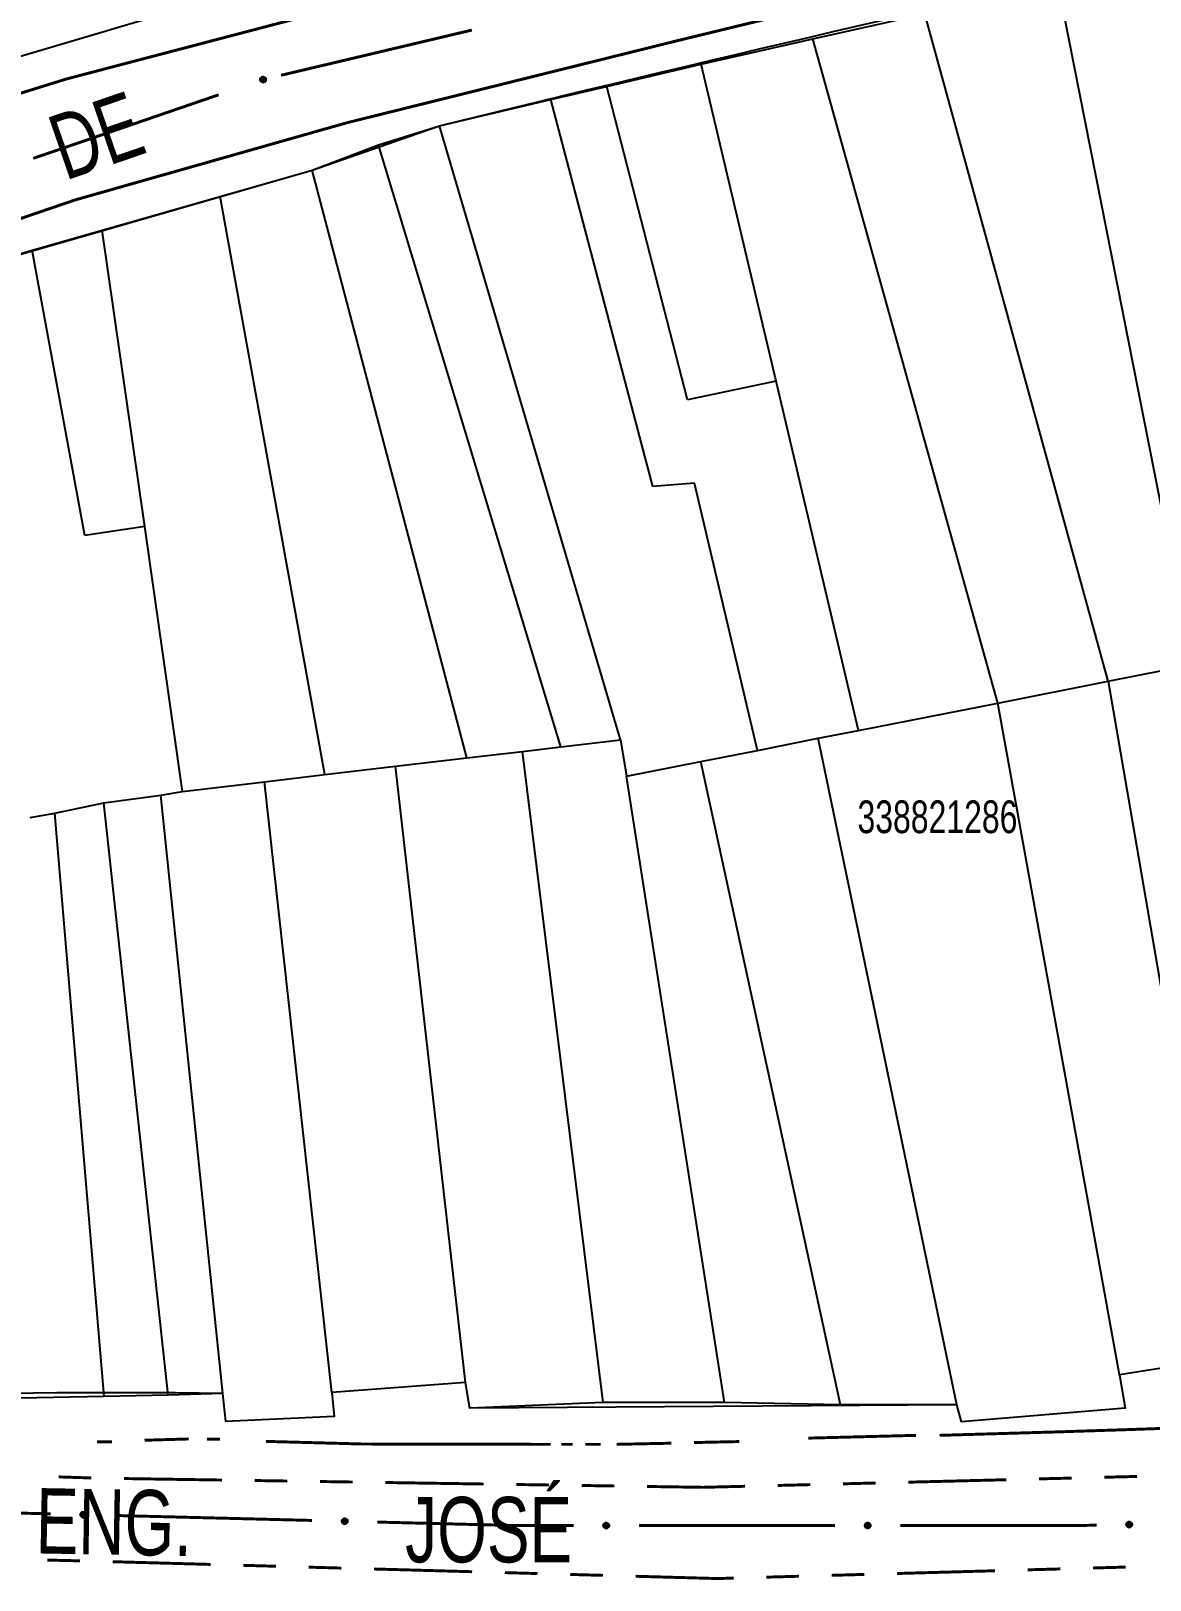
# Model space of a CAD drawing. Extents: x 203614 to 206284, y 4847494 to 4848495.
# Drawn here: x 204475.1 to 204543.6, y 4847703 to 4847797.7 of the extents above; entities that cross this region are included whole.
import ezdxf

# ---------------------------------------------------------------- set-up
doc = ezdxf.new("R2010")
doc.units = 0
doc.header["$LTSCALE"] = 1.5
doc.header["$MEASUREMENT"] = 0
doc.linetypes.add('PHANTOMX2', pattern=[5, 2.5, -0.5, 0.5, -0.5, 0.5, -0.5])
for name, color, linetype in [('CD-MALHA-LOTES', 40, 'CONTINUOUS'), ('CD_TXT_QUADRA', 7, 'CONTINUOUS'), ('HD-VALAS-DRENOS', 170, 'CONTINUOUS'), ('RU-QUADRAS', 210, 'CONTINUOUS'), ('SV-EIXO-RUA-N-PAV', 6, 'CONTINUOUS'), ('SV-EIXO-RUA-PAV', 20, 'CONTINUOUS'), ('SV-RUA-NAO-PAV-S-GUIA-C-GUIA', 7, 'PHANTOMX2'), ('SV-RUA-PAVIM-S-GUIA-C-GUIA', 7, 'CONTINUOUS'), ('SV-TXT-RUA-N-PAV-S-GUIA-C-GUIA', 7, 'CONTINUOUS'), ('SV-TXT-RUA-PAV-S-GUIA-C-GUIA', 7, 'CONTINUOUS')]:
    doc.layers.add(name, color=color, linetype=linetype)
doc.styles.add('ARIAL', font='ARIAL.TTF')

msp = doc.modelspace()

# ---------------------------------------------------------------- linework, layer by layer
at = {"layer": 'CD-MALHA-LOTES', "flags": 128}
for points in [[(204546.16, 4847758.98), (204537.93, 4847800.6)], [(204522.93, 4847797.26), (204529.78, 4847798.78)], [(204541, 4847757.96), (204529.78, 4847798.78)], [(204480.05, 4847797.84), (204470.23, 4847794.94)], [(204516.09, 4847795.7), (204522.93, 4847797.26)], [(204534.25, 4847756.63), (204522.93, 4847797.26)], [(204510.32, 4847794.34), (204516.09, 4847795.7)], [(204520.68, 4847776.32), (204516.09, 4847795.7)], [(204506.9, 4847793.54), (204510.32, 4847794.34)], [(204515.26, 4847775.18), (204510.32, 4847794.34)], [(204500.08, 4847791.93), (204506.9, 4847793.54)], [(204513.14, 4847769.87), (204506.9, 4847793.54)], [(204496.35, 4847790.77), (204500.08, 4847791.93)], [(204511.17, 4847754.38), (204500.08, 4847791.93)], [(204492.3, 4847789.22), (204496.35, 4847790.77)], [(204507.51, 4847753.95), (204496.35, 4847790.77)], [(204486.67, 4847787.61), (204492.3, 4847789.22)], [(204501.76, 4847753.27), (204492.3, 4847789.22)], [(204479.45, 4847785.55), (204486.67, 4847787.61)], [(204493.08, 4847752.25), (204486.67, 4847787.61)], [(204475.17, 4847784.33), (204479.45, 4847785.55)], [(204482.05, 4847767.43), (204479.45, 4847785.55)], [(204469.04, 4847782.58), (204475.17, 4847784.33)], [(204478.39, 4847766.88), (204475.17, 4847784.33)], [(204520.68, 4847776.32), (204515.26, 4847775.18)], [(204525.73, 4847754.95), (204520.68, 4847776.32)], [(204515.69, 4847770.08), (204513.14, 4847769.87)], [(204519.55, 4847753.73), (204515.69, 4847770.08)], [(204482.05, 4847767.43), (204478.39, 4847766.88)], [(204484.37, 4847751.22), (204482.05, 4847767.43)], [(204541, 4847757.96), (204546.16, 4847758.98)], [(204534.25, 4847756.63), (204541, 4847757.96)], [(204541, 4847757.96), (204548.13, 4847716.55)], [(204525.73, 4847754.95), (204534.25, 4847756.63)], [(204541.69, 4847715.53), (204534.25, 4847756.63)], [(204523.26, 4847754.47), (204525.73, 4847754.95)], [(204505.16, 4847753.67), (204507.51, 4847753.95)], [(204507.51, 4847753.95), (204511.17, 4847754.38)], [(204511.17, 4847754.38), (204511.52, 4847752.15)], [(204519.55, 4847753.73), (204523.26, 4847754.47)], [(204531.74, 4847713.69), (204523.26, 4847754.47)], [(204497.39, 4847752.76), (204501.76, 4847753.27)], [(204501.76, 4847753.27), (204505.16, 4847753.67)], [(204510.1, 4847713.83), (204505.16, 4847753.67)], [(204511.52, 4847752.15), (204516.07, 4847753.05)], [(204516.07, 4847753.05), (204519.55, 4847753.73)], [(204524.62, 4847713.69), (204516.07, 4847753.05)], [(204489.38, 4847751.81), (204493.08, 4847752.25)], [(204493.08, 4847752.25), (204497.39, 4847752.76)], [(204501.67, 4847715.07), (204497.39, 4847752.76)], [(204517.53, 4847713.84), (204511.52, 4847752.15)], [(204483.04, 4847750.99), (204484.37, 4847751.22)], [(204484.37, 4847751.22), (204489.38, 4847751.81)], [(204493.5, 4847714.46), (204489.38, 4847751.81)], [(204476.56, 4847749.89), (204479.55, 4847750.52)], [(204479.55, 4847750.52), (204483.04, 4847750.99)], [(204483.49, 4847714.28), (204479.55, 4847750.52)], [(204486.84, 4847714.38), (204483.04, 4847750.99)], [(204475.05, 4847749.63), (204476.56, 4847749.89)], [(204479.58, 4847714.21), (204476.56, 4847749.89)], [(204548.13, 4847716.55), (204541.69, 4847715.53)], [(204501.67, 4847715.07), (204493.5, 4847714.46)], [(204501.95, 4847713.5), (204501.67, 4847715.07)], [(204541.69, 4847715.53), (204542.03, 4847713.5)], [(204479.58, 4847714.21), (204473.39, 4847714.09)], [(204483.49, 4847714.28), (204479.58, 4847714.21)], [(204486.84, 4847714.38), (204483.49, 4847714.28)], [(204487.02, 4847712.68), (204486.84, 4847714.38)], [(204493.5, 4847714.46), (204493.64, 4847712.99)], [(204510.1, 4847713.83), (204501.95, 4847713.5)], [(204517.53, 4847713.84), (204510.1, 4847713.83)], [(204524.62, 4847713.69), (204517.53, 4847713.84)], [(204531.74, 4847713.69), (204524.62, 4847713.69)], [(204532.03, 4847712.65), (204531.74, 4847713.69)], [(204542.03, 4847713.5), (204532.03, 4847712.65)], [(204493.64, 4847712.99), (204487.02, 4847712.68)]]:
    msp.add_lwpolyline(points, dxfattribs=at)
at = {"layer": 'HD-VALAS-DRENOS', "const_width": 0.18, "flags": 128}
for points in [[(204556.94, 4847712.7), (204541.91, 4847712.17), (204537.85, 4847712.04), (204530.68, 4847711.83)], [(204480.05, 4847711.43), (204479.14, 4847711.43)], [(204484.75, 4847711.61), (204482.04, 4847711.53)], [(204486.66, 4847711.6), (204485.87, 4847711.6)], [(204506.89, 4847711.28), (204495.4, 4847711.3), (204489.47, 4847711.46)], [(204508.23, 4847711.28), (204507.55, 4847711.28)], [(204509.94, 4847711.28), (204509.02, 4847711.28)], [(204514.27, 4847711.35), (204510.93, 4847711.28)], [(204518.44, 4847711.45), (204515.66, 4847711.39)], [(204529.25, 4847711.83), (204522.65, 4847711.66)]]:
    msp.add_lwpolyline(points, dxfattribs=at)
at = {"layer": 'RU-QUADRAS', "color": 6, "linetype": 'Continuous'}
msp.add_lwpolyline([(204406.27, 4847798.03), (204412.12, 4847819.08), (204413.99, 4847819.41), (204421.02, 4847852.05), (204422.39, 4847852.15), (204425.07, 4847870.04), (204462.72, 4847874.46), (204462.61, 4847876.13), (204466.32, 4847876.75), (204466.85, 4847874.66), (204503.76, 4847881.41), (204524.02, 4847808.35), (204509.51, 4847804.86), (204509.17, 4847806.47), (204447.43, 4847788.18), (204447.48, 4847785.9, 0.021805122), (204410.15, 4847775.7), (204407.28, 4847781.57)], format="xyb", close=True, dxfattribs=at)
msp.add_lwpolyline([(204548.13, 4847716.55), (204541.69, 4847715.53), (204542.03, 4847713.5), (204532.03, 4847712.65), (204531.74, 4847713.69), (204501.95, 4847713.5), (204501.67, 4847715.07), (204493.5, 4847714.46), (204493.64, 4847712.99), (204487.02, 4847712.68), (204486.84, 4847714.4, 0.02085352), (204440.43, 4847712.99), (204434.7, 4847749.88), (204433.69, 4847749.7), (204428.64, 4847768.29), (204462.97, 4847778.28), (204462.5, 4847780.65), (204492.3, 4847789.22), (204500.08, 4847791.93, -0.012891369), (204596.88, 4847813.15)], format="xyb", dxfattribs=at)
at = {"layer": 'SV-EIXO-RUA-N-PAV', "const_width": 0.18, "flags": 128}
for points in [[(204464.301471, 4847707.328898), (204476.297669, 4847707.026882)], [(204480.296405, 4847706.926329), (204492.29262, 4847706.62496)], [(204496.291359, 4847706.524504), (204504.288836, 4847706.323591)], [(204504.288836, 4847706.323591), (204504.83, 4847706.31)], [(204504.83, 4847706.31), (204508.288665, 4847706.310265)], [(204512.288665, 4847706.310571), (204524.288665, 4847706.31149)], [(204528.288665, 4847706.311796), (204538.288665, 4847706.312562)], [(204538.288665, 4847706.312562), (204538.94, 4847706.31)], [(204538.94, 4847706.31), (204540.288426, 4847706.335124)]]:
    msp.add_lwpolyline(points, dxfattribs=at)
at = {"layer": 'SV-EIXO-RUA-N-PAV', "flags": 128}
for points in [[(204478.156166, 4847707.090212), (204478.191126, 4847707.124414), (204478.228166, 4847707.146661), (204478.2644, 4847707.156324), (204478.298646, 4847707.156514), (204478.333702, 4847707.152763), (204478.368213, 4847707.141182), (204478.403668, 4847707.119845), (204478.438224, 4847707.085016), (204478.45852, 4847707.045574), (204478.469894, 4847707.010557), (204478.472148, 4847706.97486), (204478.467933, 4847706.940865), (204478.454719, 4847706.905415), (204478.432745, 4847706.869696), (204478.396882, 4847706.835796), (204478.360419, 4847706.814235), (204478.325126, 4847706.805809), (204478.289224, 4847706.80377), (204478.253479, 4847706.808029), (204478.219669, 4847706.819591), (204478.183745, 4847706.841781), (204478.150755, 4847706.87762), (204478.128835, 4847706.913742), (204478.119915, 4847706.948907), (204478.118704, 4847706.984299), (204478.122039, 4847707.019506), (204478.132236, 4847707.054681), (204478.156166, 4847707.090212)], [(204494.151119, 4847706.688386), (204494.186079, 4847706.722589), (204494.223119, 4847706.744836), (204494.259354, 4847706.754499), (204494.293599, 4847706.754689), (204494.328656, 4847706.750937), (204494.363166, 4847706.739357), (204494.398621, 4847706.71802), (204494.433177, 4847706.683191), (204494.453473, 4847706.643749), (204494.464848, 4847706.608732), (204494.467102, 4847706.573034), (204494.462887, 4847706.539039), (204494.449672, 4847706.50359), (204494.427698, 4847706.467871), (204494.391836, 4847706.433971), (204494.355373, 4847706.41241), (204494.32008, 4847706.403983), (204494.284177, 4847706.401944), (204494.248433, 4847706.406203), (204494.214623, 4847706.417766), (204494.178699, 4847706.439955), (204494.145708, 4847706.475795), (204494.123789, 4847706.511917), (204494.114869, 4847706.547082), (204494.113657, 4847706.582474), (204494.116993, 4847706.617681), (204494.127189, 4847706.652856), (204494.151119, 4847706.688386)], [(204542.142372, 4847706.479766), (204542.175803, 4847706.515465), (204542.211835, 4847706.53931), (204542.247612, 4847706.550549), (204542.281817, 4847706.552236), (204542.317004, 4847706.550021), (204542.351987, 4847706.539961), (204542.388342, 4847706.520195), (204542.424388, 4847706.486911), (204542.44639, 4847706.448394), (204542.459284, 4847706.413908), (204542.463097, 4847706.378343), (204542.460373, 4847706.344197), (204542.448722, 4847706.308203), (204542.428331, 4847706.271557), (204542.393985, 4847706.236121), (204542.3585, 4847706.212986), (204542.323609, 4847706.203024), (204542.28783, 4847706.199417), (204542.251934, 4847706.202109), (204542.21765, 4847706.212182), (204542.18079, 4847706.232779), (204542.146264, 4847706.267142), (204542.122786, 4847706.30227), (204542.112337, 4847706.337012), (204542.109578, 4847706.372317), (204542.111371, 4847706.407636), (204542.120019, 4847706.443223), (204542.142372, 4847706.479766)], [(204510.144976, 4847706.420488), (204510.179063, 4847706.45556), (204510.215531, 4847706.478733), (204510.251511, 4847706.489306), (204510.285741, 4847706.490358), (204510.320881, 4847706.487491), (204510.355672, 4847706.476784), (204510.391653, 4847706.456346), (204510.427076, 4847706.422399), (204510.448359, 4847706.383481), (204510.460611, 4847706.348762), (204510.463764, 4847706.313132), (204510.460407, 4847706.279042), (204510.44809, 4847706.243271), (204510.427022, 4847706.207009), (204510.392025, 4847706.172216), (204510.356117, 4847706.149744), (204510.321047, 4847706.140431), (204510.285208, 4847706.137488), (204510.249367, 4847706.140846), (204510.215277, 4847706.151553), (204510.178805, 4847706.17283), (204510.144922, 4847706.207828), (204510.1221, 4847706.243386), (204510.112297, 4847706.278315), (204510.110194, 4847706.313665), (204510.112641, 4847706.348945), (204510.121949, 4847706.384366), (204510.144976, 4847706.420488)], [(204526.144976, 4847706.421713), (204526.179063, 4847706.456785), (204526.215531, 4847706.479958), (204526.251511, 4847706.490531), (204526.285741, 4847706.491583), (204526.320881, 4847706.488716), (204526.355672, 4847706.478009), (204526.391653, 4847706.457572), (204526.427076, 4847706.423624), (204526.448359, 4847706.384706), (204526.460611, 4847706.349987), (204526.463764, 4847706.314357), (204526.460407, 4847706.280267), (204526.448089, 4847706.244496), (204526.427022, 4847706.208234), (204526.392025, 4847706.173442), (204526.356117, 4847706.150969), (204526.321047, 4847706.141656), (204526.285208, 4847706.138713), (204526.249367, 4847706.142071), (204526.215276, 4847706.152778), (204526.178805, 4847706.174055), (204526.144922, 4847706.209053), (204526.122099, 4847706.244611), (204526.112297, 4847706.27954), (204526.110194, 4847706.31489), (204526.112641, 4847706.35017), (204526.121949, 4847706.385591), (204526.144976, 4847706.421713)]]:
    msp.add_lwpolyline(points, close=True, dxfattribs=at)
for points in [[(204478.118704, 4847706.984299), (204478.469894, 4847707.010557)], [(204478.119915, 4847706.948907), (204478.472148, 4847706.97486)], [(204478.121896, 4847706.966107), (204478.469198, 4847706.990141)], [(204478.122039, 4847707.019506), (204478.45852, 4847707.045574)], [(204478.124185, 4847707.002903), (204478.459279, 4847707.029973)], [(204478.127825, 4847706.930469), (204478.467011, 4847706.957437)], [(204478.128835, 4847706.913742), (204478.467933, 4847706.940865)], [(204478.131862, 4847707.036834), (204478.443801, 4847707.065851)], [(204478.132236, 4847707.054681), (204478.438224, 4847707.085016)], [(204478.141939, 4847706.894625), (204478.456572, 4847706.92221)], [(204478.144996, 4847707.070628), (204478.417376, 4847707.100639)], [(204478.150755, 4847706.87762), (204478.454719, 4847706.905415)], [(204478.156166, 4847707.090212), (204478.403668, 4847707.119845)], [(204478.171127, 4847706.861133), (204478.440676, 4847706.887121)], [(204478.175965, 4847707.108068), (204478.378536, 4847707.130278)], [(204478.183745, 4847706.841781), (204478.432745, 4847706.869696)], [(204478.191126, 4847707.124414), (204478.368213, 4847707.141182)], [(204478.207272, 4847706.832926), (204478.407046, 4847706.852477)], [(204478.212186, 4847707.137187), (204478.342083, 4847707.146209)], [(204478.219669, 4847706.819591), (204478.396882, 4847706.835796)], [(204478.228166, 4847707.146661), (204478.333702, 4847707.152763)], [(204478.240929, 4847706.814336), (204478.372224, 4847706.824687)], [(204478.253479, 4847706.808029), (204478.360419, 4847706.814235)], [(204494.113657, 4847706.582474), (204494.464848, 4847706.608732)], [(204494.114869, 4847706.547082), (204494.467102, 4847706.573034)], [(204494.116849, 4847706.564281), (204494.464151, 4847706.588315)], [(204494.116993, 4847706.617681), (204494.453473, 4847706.643749)], [(204494.119139, 4847706.601077), (204494.454232, 4847706.628148)], [(204494.122779, 4847706.528643), (204494.461965, 4847706.555611)], [(204494.123789, 4847706.511917), (204494.462887, 4847706.539039)], [(204494.126816, 4847706.635008), (204494.438754, 4847706.664026)], [(204494.127189, 4847706.652856), (204494.433177, 4847706.683191)], [(204494.136893, 4847706.4928), (204494.451525, 4847706.520385)], [(204494.139949, 4847706.668802), (204494.412329, 4847706.698813)], [(204494.145708, 4847706.475795), (204494.449672, 4847706.50359)], [(204494.151119, 4847706.688386), (204494.398621, 4847706.71802)], [(204494.170919, 4847706.706243), (204494.37349, 4847706.728453)], [(204494.186079, 4847706.722589), (204494.363166, 4847706.739357)], [(204494.207139, 4847706.735362), (204494.337036, 4847706.744383)], [(204494.223119, 4847706.744836), (204494.328656, 4847706.750937)], [(204542.13207, 4847706.459712), (204542.402876, 4847706.501607)], [(204542.142372, 4847706.479766), (204542.388342, 4847706.520195)], [(204542.161373, 4847706.498472), (204542.362778, 4847706.529519)], [(204542.175803, 4847706.515465), (204542.351987, 4847706.539961)], [(204542.196285, 4847706.529147), (204542.325663, 4847706.54384)], [(204542.211835, 4847706.53931), (204542.317004, 4847706.550021)], [(204494.16608, 4847706.459308), (204494.435629, 4847706.485295)], [(204494.178699, 4847706.439955), (204494.427698, 4847706.467871)], [(204494.202226, 4847706.431101), (204494.402, 4847706.450651)], [(204494.214623, 4847706.417766), (204494.391836, 4847706.433971)], [(204494.235882, 4847706.412511), (204494.367178, 4847706.422862)], [(204494.248433, 4847706.406203), (204494.355373, 4847706.41241)], [(204510.110194, 4847706.313665), (204510.460611, 4847706.348762)], [(204510.112297, 4847706.278315), (204510.463764, 4847706.313132)], [(204510.112641, 4847706.348945), (204510.448359, 4847706.383481)], [(204510.113843, 4847706.295559), (204510.46043, 4847706.328334)], [(204510.115205, 4847706.332401), (204510.44951, 4847706.367904)], [(204510.120669, 4847706.260082), (204510.459068, 4847706.295585)], [(204510.121949, 4847706.384366), (204510.427076, 4847706.422399)], [(204510.122025, 4847706.366514), (204510.433133, 4847706.40338)], [(204510.1221, 4847706.243386), (204510.460407, 4847706.279042)], [(204510.134303, 4847706.400628), (204510.40584, 4847706.437491)], [(204510.135681, 4847706.224605), (204510.449519, 4847706.260107)], [(204510.144922, 4847706.207828), (204510.44809, 4847706.243271)], [(204510.144976, 4847706.420488), (204510.391653, 4847706.456346)], [(204510.16432, 4847706.438837), (204510.366267, 4847706.466143)], [(204510.165703, 4847706.191859), (204510.434512, 4847706.224628)], [(204510.178805, 4847706.17283), (204510.427022, 4847706.207009)], [(204510.179063, 4847706.45556), (204510.355672, 4847706.476784)], [(204510.199795, 4847706.46886), (204510.329424, 4847706.48115)], [(204510.202547, 4847706.164571), (204510.401766, 4847706.189148)], [(204510.215277, 4847706.151553), (204510.392025, 4847706.172216)], [(204510.215531, 4847706.478733), (204510.320881, 4847706.487491)], [(204510.236662, 4847706.146835), (204510.367655, 4847706.16049)], [(204510.249367, 4847706.140846), (204510.356117, 4847706.149744)], [(204526.110194, 4847706.31489), (204526.460611, 4847706.349987)], [(204526.112297, 4847706.27954), (204526.463764, 4847706.314357)], [(204526.112641, 4847706.35017), (204526.448359, 4847706.384706)], [(204526.113843, 4847706.296784), (204526.46043, 4847706.329559)], [(204526.115205, 4847706.333626), (204526.44951, 4847706.369129)], [(204526.120669, 4847706.261307), (204526.459068, 4847706.29681)], [(204526.121949, 4847706.385591), (204526.427076, 4847706.423624)], [(204526.122025, 4847706.36774), (204526.433133, 4847706.404605)], [(204526.122099, 4847706.244611), (204526.460407, 4847706.280267)], [(204526.134303, 4847706.401854), (204526.40584, 4847706.438716)], [(204526.135681, 4847706.22583), (204526.449519, 4847706.261332)], [(204526.144922, 4847706.209053), (204526.448089, 4847706.244496)], [(204526.144976, 4847706.421713), (204526.391653, 4847706.457572)], [(204526.16432, 4847706.440062), (204526.366267, 4847706.467368)], [(204526.165703, 4847706.193084), (204526.434512, 4847706.225853)], [(204526.178805, 4847706.174055), (204526.427022, 4847706.208234)], [(204526.179063, 4847706.456785), (204526.355672, 4847706.478009)], [(204526.199795, 4847706.470085), (204526.329424, 4847706.482375)], [(204526.202547, 4847706.165796), (204526.401766, 4847706.190373)], [(204526.215276, 4847706.152778), (204526.392025, 4847706.173442)], [(204526.215531, 4847706.479958), (204526.320881, 4847706.488716)], [(204526.236662, 4847706.14806), (204526.367655, 4847706.161715)], [(204526.249367, 4847706.142071), (204526.356117, 4847706.150969)], [(204542.109578, 4847706.372317), (204542.459284, 4847706.413908)], [(204542.111371, 4847706.407636), (204542.44639, 4847706.448394)], [(204542.112337, 4847706.337012), (204542.463097, 4847706.378343)], [(204542.113563, 4847706.354281), (204542.459481, 4847706.39348)], [(204542.114241, 4847706.391142), (204542.44783, 4847706.432841)], [(204542.120019, 4847706.443223), (204542.424388, 4847706.486911)], [(204542.120427, 4847706.425376), (204542.430798, 4847706.468008)], [(204542.121045, 4847706.318937), (204542.458727, 4847706.360712)], [(204542.122786, 4847706.30227), (204542.460373, 4847706.344197)], [(204542.136713, 4847706.283745), (204542.449838, 4847706.325063)], [(204542.146264, 4847706.267142), (204542.448722, 4847706.308203)], [(204542.167338, 4847706.251561), (204542.435492, 4847706.289312)], [(204542.18079, 4847706.232779), (204542.428331, 4847706.271557)], [(204542.204682, 4847706.224962), (204542.40341, 4847706.25323)], [(204542.21765, 4847706.212182), (204542.393985, 4847706.236121)], [(204542.239119, 4847706.207862), (204542.369837, 4847706.223945)], [(204542.251934, 4847706.202109), (204542.3585, 4847706.212986)]]:
    msp.add_lwpolyline(points, dxfattribs=at)
at = {"layer": 'SV-EIXO-RUA-PAV', "const_width": 0.18, "flags": 128}
for points in [[(204490.392155, 4847795.028751), (204502.06892, 4847797.795184)], [(204475.226525, 4847789.944996), (204486.577923, 4847793.836753)]]:
    msp.add_lwpolyline(points, dxfattribs=at)
at = {"layer": 'SV-EIXO-RUA-PAV', "flags": 128}
msp.add_lwpolyline([(204489.134812, 4847794.843992), (204489.159899, 4847794.885976), (204489.190045, 4847794.91693), (204489.222619, 4847794.93551), (204489.255685, 4847794.944423), (204489.29054, 4847794.949731), (204489.326862, 4847794.94733), (204489.366585, 4847794.935735), (204489.408878, 4847794.910865), (204489.438557, 4847794.877899), (204489.458481, 4847794.846939), (204489.46976, 4847794.812995), (204489.47435, 4847794.779048), (204489.470608, 4847794.741401), (204489.458465, 4847794.701261), (204489.432428, 4847794.659339), (204489.402665, 4847794.629196), (204489.370686, 4847794.612052), (204489.336489, 4847794.600929), (204489.30084, 4847794.595936), (204489.265199, 4847794.598498), (204489.224806, 4847794.610797), (204489.18377, 4847794.637044), (204489.153367, 4847794.666385), (204489.135778, 4847794.698115), (204489.125585, 4847794.732029), (204489.119836, 4847794.766923), (204489.120729, 4847794.803536), (204489.134812, 4847794.843992)], close=True, dxfattribs=at)
for points in [[(204489.119836, 4847794.766923), (204489.438557, 4847794.877899)], [(204489.120729, 4847794.803536), (204489.408878, 4847794.910865)], [(204489.124918, 4847794.786182), (204489.419155, 4847794.893754)], [(204489.125585, 4847794.732029), (204489.458481, 4847794.846939)], [(204489.126143, 4847794.751415), (204489.443267, 4847794.863007)], [(204489.129003, 4847794.822208), (204489.384736, 4847794.920657)], [(204489.133309, 4847794.715251), (204489.463012, 4847794.827019)], [(204489.134812, 4847794.843992), (204489.366585, 4847794.935735)], [(204489.135778, 4847794.698115), (204489.46976, 4847794.812995)], [(204489.148127, 4847794.682302), (204489.469234, 4847794.794838)], [(204489.149406, 4847794.866306), (204489.339624, 4847794.939418)], [(204489.153367, 4847794.666385), (204489.47435, 4847794.779048)], [(204489.159899, 4847794.885976), (204489.326862, 4847794.94733)], [(204489.170911, 4847794.65124), (204489.468119, 4847794.758114)], [(204489.177008, 4847794.903695), (204489.300314, 4847794.94553)], [(204489.18377, 4847794.637044), (204489.470608, 4847794.741401)], [(204489.190045, 4847794.91693), (204489.29054, 4847794.949731)], [(204489.207672, 4847794.626294), (204489.461692, 4847794.720131)], [(204489.224806, 4847794.610797), (204489.458465, 4847794.701261)], [(204489.249813, 4847794.608232), (204489.438004, 4847794.67806)], [(204489.265199, 4847794.598498), (204489.432428, 4847794.659339)], [(204489.287096, 4847794.598836), (204489.411416, 4847794.642312)], [(204489.30084, 4847794.595936), (204489.402665, 4847794.629196)]]:
    msp.add_lwpolyline(points, dxfattribs=at)
at = {"layer": 'SV-RUA-NAO-PAV-S-GUIA-C-GUIA', "const_width": 0.18, "flags": 128}
for points in [[(204478.784739, 4847709.224143), (204476.785748, 4847709.287638)], [(204542.77193, 4847709.315962), (204540.772558, 4847709.265852)], [(204486.783648, 4847709.095587), (204480.784337, 4847709.186462)], [(204490.78319, 4847709.035004), (204488.783419, 4847709.065295)], [(204494.782731, 4847708.97442), (204492.78296, 4847709.004712)], [(204502.781813, 4847708.853253), (204496.782501, 4847708.944128)], [(204506.781354, 4847708.79267), (204504.781584, 4847708.822962)], [(204510.780896, 4847708.732086), (204508.781125, 4847708.762378)], [(204516.2, 4847708.65), (204512.780666, 4847708.701795)], [(204516.780092, 4847708.664535), (204516.2, 4847708.65)], [(204518.779464, 4847708.714644), (204516.780092, 4847708.664535)], [(204522.778208, 4847708.814864), (204520.778836, 4847708.764754)], [(204526.776953, 4847708.915084), (204524.77758, 4847708.864974)], [(204534.774441, 4847709.115523), (204528.776325, 4847708.965193)], [(204538.773186, 4847709.215742), (204536.773813, 4847709.165632)], [(204478.095287, 4847704.152411), (204476.09585, 4847704.199842)], [(204486.092284, 4847703.933488), (204480.094612, 4847704.100616)], [(204490.090732, 4847703.822069), (204488.091508, 4847703.877779)], [(204494.08918, 4847703.710651), (204492.089956, 4847703.76636)], [(204502.086076, 4847703.487813), (204496.088404, 4847703.654941)], [(204538.071995, 4847703.658972), (204536.072781, 4847703.602879)], [(204542.070421, 4847703.771156), (204540.071208, 4847703.715064)], [(204506.084524, 4847703.376394), (204504.0853, 4847703.432104)], [(204510.082972, 4847703.264976), (204508.083748, 4847703.320685)], [(204517.08, 4847703.07), (204512.082196, 4847703.209266)], [(204517.080255, 4847703.070004), (204517.08, 4847703.07)], [(204518.079862, 4847703.09805), (204517.080255, 4847703.070004)], [(204522.078289, 4847703.210234), (204520.079075, 4847703.154142)], [(204526.076715, 4847703.322418), (204524.077502, 4847703.266326)], [(204534.073568, 4847703.546787), (204528.075928, 4847703.378511)]]:
    msp.add_lwpolyline(points, dxfattribs=at)
at = {"layer": 'SV-RUA-PAVIM-S-GUIA-C-GUIA', "const_width": 0.18, "flags": 128}
for points in [[(204514.82, 4847797.19), (204552.62, 4847806.36)], [(204509.6, 4847803.29), (204477.25, 4847794.8)], [(204494.4, 4847792.12), (204514.82, 4847797.19)], [(204477.25, 4847794.8), (204458.53, 4847788.98)], [(204477.78, 4847787.4), (204494.4, 4847792.12)], [(204451.83, 4847778.54), (204477.78, 4847787.4)]]:
    msp.add_lwpolyline(points, dxfattribs=at)

# ---------------------------------------------------------------- texts
at = {"layer": 'CD_TXT_QUADRA', "style": 'ARIAL', "width": 0.7}
msp.add_text('338821286', height=2, dxfattribs=at).set_placement((204525.66, 4847748.67))
at = {"layer": 'SV-TXT-RUA-N-PAV-S-GUIA-C-GUIA', "style": 'ARIAL', "width": 0.7}
msp.add_text('ENG.', height=4, rotation=359, dxfattribs=at).set_placement((204475.36, 4847704.61))
msp.add_text('JOSÉ', height=4, dxfattribs=at).set_placement((204497.99, 4847704.06))
at = {"layer": 'SV-TXT-RUA-PAV-S-GUIA-C-GUIA', "style": 'ARIAL', "width": 0.7}
msp.add_text('DE', height=4, rotation=19, dxfattribs=at).set_placement((204477.18, 4847788.57))

doc.saveas('drawing.dxf')
